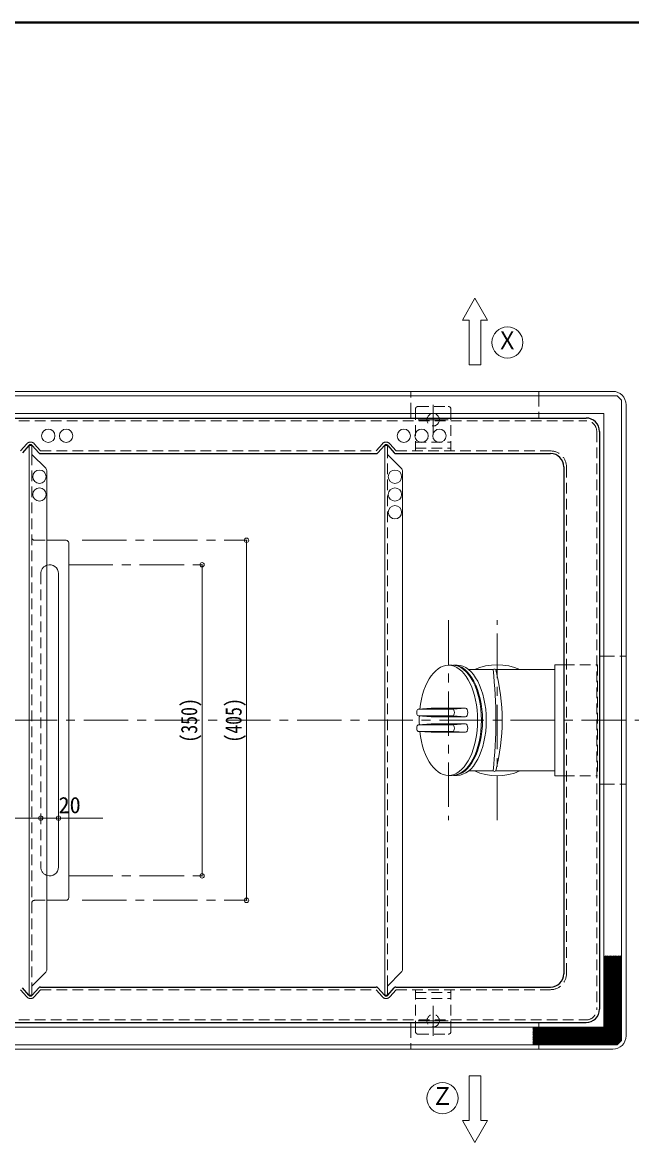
# Model space of a CAD drawing. Units: millimetres at full size, sheet at 1:10; details may follow other scales. Extents: x -2115 to 1935, y -1423 to 1387.
# Drawn here: x -194 to 491, y 127 to 1387 of the extents above; entities that cross this region are included whole.
import ezdxf
from ezdxf.enums import TextEntityAlignment as Align

# ---------------------------------------------------------------- set-up
doc = ezdxf.new("R2010")
doc.units = ezdxf.units.MM
doc.header["$LTSCALE"] = 10
doc.header["$PDMODE"] = 32
doc.header["$PDSIZE"] = 5
doc.linetypes.add('CHAIN1', pattern=[8, 5, -1, 1, -1])
doc.linetypes.add('DASHED1', pattern=[1.8, 1.2, -0.6])
doc.layers.add('0-0____1', color=4, linetype='Continuous', lineweight=9)
doc.styles.add('ＭＳ ゴシック', font='')
doc.styles.get('ＭＳ ゴシック').set_extended_font_data('MS Gothic')

msp = doc.modelspace()

# ---------------------------------------------------------------- linework, layer by layer
at = {"layer": '0-0____1', "color": 1, "lineweight": 40}
msp.add_line((1934.94, 1386.76), (-2115.06, 1386.76), dxfattribs=at)
at = {"layer": '0-0____1'}
for p, q in [((314.94, 1076.76), (300.94, 1051.76)), ((314.94, 1076.76), (328.94, 1051.76)), ((300.94, 1051.76), (308.44, 1051.76)), ((308.44, 1001.76), (308.44, 1051.76)), ((321.44, 1051.76), (328.94, 1051.76)), ((-145.06, 804.26), (-166.56, 804.26)), ((-142.06, 402.26), (-142.06, 801.26)), ((57.94, 804.26), (57.94, 399.26)), ((7.94, 776.76), (7.94, 426.76)), ((-153.56, 766.76), (-153.56, 436.76)), ((-223.56, 491.76), (-103.56, 491.76)), ((-145.06, 399.26), (-166.56, 399.26)), ((459.94, 317.57), (479.13, 336.76)), ((459.94, 318.98), (477.72, 336.76)), ((459.94, 320.4), (476.3, 336.76)), ((459.94, 321.81), (474.89, 336.76)), ((459.94, 323.22), (473.48, 336.76)), ((459.94, 324.64), (472.06, 336.76)), ((459.94, 326.05), (470.65, 336.76)), ((459.94, 327.47), (469.23, 336.76)), ((459.94, 328.88), (467.82, 336.76)), ((459.94, 330.29), (466.4, 336.76)), ((459.94, 331.71), (464.99, 336.76)), ((459.94, 333.12), (463.58, 336.76)), ((459.94, 334.54), (462.16, 336.76)), ((459.94, 335.95), (460.75, 336.76)), ((459.94, 316.15), (479.94, 336.15)), ((459.94, 314.74), (479.94, 334.74)), ((459.94, 313.32), (479.94, 333.32)), ((459.94, 311.91), (479.94, 331.91)), ((459.94, 310.5), (479.94, 330.5)), ((459.94, 309.08), (479.94, 329.08)), ((459.94, 307.67), (479.94, 327.67)), ((459.94, 306.25), (479.94, 326.25)), ((459.94, 304.84), (479.94, 324.84)), ((459.94, 303.42), (479.94, 323.42)), ((459.94, 302.01), (479.94, 322.01)), ((459.94, 300.6), (479.94, 320.6)), ((459.94, 299.18), (479.94, 319.18)), ((459.94, 297.77), (479.94, 317.77)), ((459.94, 296.35), (479.94, 316.35)), ((459.94, 294.94), (479.94, 314.94)), ((459.94, 293.53), (479.94, 313.53)), ((459.94, 292.11), (479.94, 312.11)), ((459.94, 290.7), (479.94, 310.7)), ((459.94, 289.28), (479.94, 309.28)), ((459.94, 287.87), (479.94, 307.87)), ((459.94, 286.45), (479.94, 306.45)), ((459.94, 285.04), (479.94, 305.04)), ((459.94, 283.63), (479.94, 303.63)), ((459.94, 282.21), (479.94, 302.21)), ((459.94, 280.8), (479.94, 300.8)), ((459.94, 279.38), (479.94, 299.38)), ((459.94, 277.97), (479.94, 297.97)), ((459.94, 276.55), (479.94, 296.55)), ((459.94, 275.14), (479.94, 295.14)), ((459.94, 273.73), (479.94, 293.73)), ((459.94, 272.31), (479.94, 292.31)), ((459.94, 270.9), (479.94, 290.9)), ((459.94, 269.48), (479.94, 289.48)), ((459.94, 268.07), (479.94, 288.07)), ((459.94, 266.66), (479.94, 286.66)), ((459.94, 265.24), (479.94, 285.24)), ((459.94, 263.83), (479.94, 283.83)), ((459.94, 262.41), (479.94, 282.41)), ((459.94, 261), (479.94, 281)), ((459.94, 259.58), (479.94, 279.58)), ((459.94, 258.17), (479.94, 278.17)), ((439.94, 236.76), (479.94, 276.76)), ((441.36, 236.76), (479.94, 275.34)), ((442.77, 236.76), (479.94, 273.93)), ((444.19, 236.76), (479.94, 272.51)), ((445.6, 236.76), (479.94, 271.1)), ((447.01, 236.76), (479.94, 269.68)), ((448.43, 236.76), (479.94, 268.27)), ((449.84, 236.76), (479.94, 266.86)), ((451.26, 236.76), (479.94, 265.44)), ((379.94, 237.57), (399.13, 256.76)), ((379.94, 238.98), (397.72, 256.76)), ((379.94, 240.4), (396.3, 256.76)), ((379.94, 241.81), (394.89, 256.76)), ((379.94, 243.22), (393.48, 256.76)), ((379.94, 244.64), (392.06, 256.76)), ((379.94, 246.05), (390.65, 256.76)), ((379.94, 247.47), (389.23, 256.76)), ((379.94, 248.88), (387.82, 256.76)), ((379.94, 250.29), (386.4, 256.76)), ((379.94, 251.71), (384.99, 256.76)), ((379.94, 253.12), (383.58, 256.76)), ((379.94, 254.54), (382.16, 256.76)), ((379.94, 255.95), (380.75, 256.76)), ((380.55, 236.76), (400.55, 256.76)), ((381.96, 236.76), (401.96, 256.76)), ((383.37, 236.76), (403.37, 256.76)), ((384.79, 236.76), (404.79, 256.76)), ((386.2, 236.76), (406.2, 256.76)), ((387.62, 236.76), (407.62, 256.76)), ((389.03, 236.76), (409.03, 256.76)), ((390.45, 236.76), (410.45, 256.76)), ((391.86, 236.76), (411.86, 256.76)), ((393.27, 236.76), (413.27, 256.76)), ((394.69, 236.76), (414.69, 256.76)), ((396.1, 236.76), (416.1, 256.76)), ((397.52, 236.76), (417.52, 256.76)), ((398.93, 236.76), (418.93, 256.76)), ((400.35, 236.76), (420.35, 256.76)), ((401.76, 236.76), (421.76, 256.76)), ((403.17, 236.76), (423.17, 256.76)), ((404.59, 236.76), (424.59, 256.76)), ((406, 236.76), (426, 256.76)), ((407.42, 236.76), (427.42, 256.76)), ((408.83, 236.76), (428.83, 256.76)), ((410.24, 236.76), (430.24, 256.76)), ((411.66, 236.76), (431.66, 256.76)), ((413.07, 236.76), (433.07, 256.76)), ((414.49, 236.76), (434.49, 256.76)), ((415.9, 236.76), (435.9, 256.76)), ((417.32, 236.76), (437.32, 256.76)), ((418.73, 236.76), (438.73, 256.76)), ((420.14, 236.76), (440.14, 256.76)), ((421.56, 236.76), (441.56, 256.76)), ((422.97, 236.76), (442.97, 256.76)), ((424.39, 236.76), (444.39, 256.76)), ((425.8, 236.76), (445.8, 256.76)), ((427.22, 236.76), (447.22, 256.76)), ((428.63, 236.76), (448.63, 256.76)), ((430.04, 236.76), (450.04, 256.76)), ((431.46, 236.76), (451.46, 256.76)), ((432.87, 236.76), (452.87, 256.76)), ((434.29, 236.76), (454.29, 256.76)), ((435.7, 236.76), (455.7, 256.76)), ((437.11, 236.76), (457.11, 256.76)), ((438.53, 236.76), (458.53, 256.76)), ((452.67, 236.76), (479.94, 264.03)), ((454.09, 236.76), (479.94, 262.61)), ((455.5, 236.76), (479.94, 261.2)), ((456.91, 236.76), (479.94, 259.79)), ((458.33, 236.76), (479.94, 258.37)), ((459.74, 236.76), (479.94, 256.96)), ((461.16, 236.76), (479.94, 255.54)), ((462.57, 236.76), (479.94, 254.13)), ((463.99, 236.76), (479.94, 252.71)), ((465.4, 236.76), (479.94, 251.3)), ((466.81, 236.76), (479.94, 249.89)), ((468.23, 236.76), (479.94, 248.47)), ((469.64, 236.76), (479.94, 247.06)), ((471.06, 236.76), (479.94, 245.64)), ((472.47, 236.76), (479.94, 244.23)), ((473.88, 236.76), (479.94, 242.81)), ((321.44, 201.76), (321.44, 151.76)), ((308.44, 151.76), (300.94, 151.76)), ((314.94, 126.76), (300.94, 151.76)), ((314.94, 126.76), (328.94, 151.76)), ((328.94, 151.76), (321.44, 151.76))]:
    msp.add_line(p, q, dxfattribs=at)
at = {"layer": '0-0____1', "color": 7, "lineweight": 18}
for p, q in [((-840.06, 971.76), (469.94, 971.76)), ((242.94, 966.76), (242.94, 971.76)), ((386.94, 966.76), (386.94, 971.76)), ((474.94, 966.76), (479.94, 961.76)), ((479.94, 961.76), (479.94, 241.76)), ((-830.06, 946.76), (459.94, 946.76)), ((242.94, 941.76), (242.94, 946.76)), ((386.94, 941.76), (386.94, 946.76)), ((459.94, 946.76), (459.94, 256.76)), ((484.94, 956.76), (484.94, 246.76)), ((-186.56, 910.76), (-183.56, 910.76)), ((-186.56, 292.76), (-186.56, 910.76)), ((-183.56, 900.76), (-183.56, 910.76)), ((213.44, 910.76), (216.44, 910.76)), ((213.44, 292.76), (213.44, 910.76)), ((216.44, 900.76), (216.44, 910.76)), ((-168.02, 885.22), (-183.56, 900.76)), ((231.98, 885.22), (216.44, 900.76)), ((-166.56, 321.83), (-166.56, 881.69)), ((233.44, 881.69), (233.44, 321.83)), ((459.94, 673.76), (454.94, 673.76)), ((484.94, 673.76), (479.94, 673.76)), ((285.07, 663.76), (289.36, 663.76)), ((290.63, 663.76), (294.87, 663.76)), ((335.28, 658.76), (307.78, 658.76)), ((404.94, 658.76), (338.37, 658.76)), ((404.94, 664.26), (414.94, 664.26)), ((404.94, 664.26), (404.94, 539.26)), ((265.73, 615.26), (251.21, 614.26)), ((251.21, 614.26), (290.1, 614.26)), ((251.21, 606.76), (290.1, 606.76)), ((265.73, 605.76), (251.21, 606.76)), ((265.73, 615.26), (304.41, 615.26)), ((265.73, 605.76), (304.41, 605.76)), ((290.1, 614.26), (304.41, 615.26)), ((304.41, 605.76), (290.1, 606.76)), ((265.73, 597.76), (251.21, 596.76)), ((251.21, 596.76), (290.1, 596.76)), ((265.73, 597.76), (304.41, 597.76)), ((304.41, 597.76), (290.1, 596.76)), ((251.21, 589.26), (290.1, 589.26)), ((265.73, 588.26), (251.21, 589.26)), ((265.73, 588.26), (304.41, 588.26)), ((290.1, 589.26), (304.41, 588.26)), ((335.28, 544.76), (307.78, 544.76)), ((404.94, 544.76), (338.37, 544.76)), ((285.07, 539.76), (289.36, 539.76)), ((290.63, 539.76), (294.87, 539.76)), ((404.94, 539.26), (414.94, 539.26)), ((459.94, 529.76), (454.94, 529.76)), ((484.94, 529.76), (479.94, 529.76)), ((-168.02, 318.3), (-183.56, 302.76)), ((231.98, 318.3), (216.44, 302.76)), ((-183.56, 302.76), (-183.56, 292.76)), ((216.44, 302.76), (216.44, 292.76)), ((-186.56, 292.76), (-183.56, 292.76)), ((213.44, 292.76), (216.44, 292.76)), ((-830.06, 256.76), (459.94, 256.76)), ((242.94, 256.76), (242.94, 261.76)), ((386.94, 256.76), (386.94, 261.76)), ((474.94, 236.76), (479.94, 241.76)), ((-840.06, 231.76), (469.94, 231.76)), ((242.94, 231.76), (242.94, 236.76)), ((386.94, 231.76), (386.94, 236.76))]:
    msp.add_line(p, q, dxfattribs=at)
at = {"layer": '0-0____1', "linetype": 'DASHED1'}
for p, q in [((242.94, 946.76), (242.94, 966.76)), ((386.94, 966.76), (386.94, 946.76)), ((247.94, 951.76), (247.94, 904.76)), ((250.94, 954.76), (284.94, 954.76)), ((287.94, 951.76), (287.94, 904.76)), ((247.94, 914.76), (287.94, 914.76)), ((247.94, 907.96), (287.94, 907.96)), ((-183.56, 900.76), (-183.56, 302.76)), ((216.44, 302.76), (216.44, 900.76)), ((-180.56, 804.26), (-166.56, 804.26)), ((-173.56, 766.76), (-173.56, 436.76)), ((459.94, 673.76), (479.94, 673.76)), ((414.94, 539.26), (452.94, 539.26)), ((459.94, 529.76), (479.94, 529.76)), ((-180.56, 399.26), (-166.56, 399.26)), ((247.94, 251.76), (247.94, 298.76)), ((247.94, 295.56), (287.94, 295.56)), ((287.94, 251.76), (287.94, 298.76)), ((247.94, 288.76), (287.94, 288.76)), ((242.94, 256.76), (242.94, 236.76)), ((386.94, 256.76), (386.94, 236.76)), ((250.94, 248.76), (284.94, 248.76))]:
    msp.add_line(p, q, dxfattribs=at)
at = {"layer": '0-0____1', "linetype": 'CHAIN1'}
for p, q in [((267.94, 956.76), (267.94, 922.76)), ((284.94, 939.76), (250.94, 939.76)), ((-127.06, 804.26), (57.94, 804.26)), ((-142.38, 776.76), (7.94, 776.76)), ((285.07, 714.26), (285.07, 489.26)), ((339.94, 489.26), (339.94, 714.26)), ((-1005.06, 601.76), (634.94, 601.76)), ((-142.38, 426.76), (7.94, 426.76)), ((-127.06, 399.26), (57.94, 399.26)), ((267.94, 246.76), (267.94, 280.76)), ((284.94, 263.76), (250.94, 263.76))]:
    msp.add_line(p, q, dxfattribs=at)
at = {"layer": '0-0____1', "color": 5, "lineweight": 25}
for p, q in [((-810.06, 941.76), (439.94, 941.76)), ((454.94, 926.76), (454.94, 276.76)), ((-186.94, 910.91), (-194.22, 902.61)), ((-183.18, 910.91), (-175.9, 902.61)), ((213.06, 910.91), (205.78, 902.61)), ((216.82, 910.91), (224.1, 902.61)), ((-174.02, 901.76), (203.9, 901.76)), ((225.98, 901.76), (399.94, 901.76)), ((414.94, 886.76), (414.94, 316.76)), ((-186.94, 292.61), (-194.22, 300.91)), ((-183.18, 292.61), (-175.9, 300.91)), ((-174.02, 301.76), (203.9, 301.76)), ((213.06, 292.61), (205.78, 300.91)), ((216.82, 292.61), (224.1, 300.91)), ((225.98, 301.76), (399.94, 301.76)), ((-810.06, 261.76), (439.94, 261.76))]:
    msp.add_line(p, q, dxfattribs=at)
at = {"layer": '0-0____1', "color": 7, "linetype": 'DASHED1', "lineweight": 18}
for p, q in [((-810.06, 938.76), (439.94, 938.76)), ((451.94, 926.76), (451.94, 276.76)), ((-189.2, 912.89), (-196.32, 904.76)), ((-180.93, 912.89), (-173.8, 904.76)), ((210.8, 912.89), (203.68, 904.76)), ((219.07, 912.89), (226.2, 904.76)), ((-173.8, 904.76), (203.68, 904.76)), ((226.2, 904.76), (399.94, 904.76)), ((417.94, 886.76), (417.94, 316.76)), ((-189.2, 290.63), (-196.32, 298.76)), ((210.8, 290.63), (203.68, 298.76)), ((219.07, 290.63), (226.2, 298.76)), ((226.2, 298.76), (399.94, 298.76)), ((-810.06, 264.76), (439.94, 264.76))]:
    msp.add_line(p, q, dxfattribs=at)
at = {"layer": '0-0____1'}
for points in [[(308.44, 1001.76), (321.44, 1001.76), (321.44, 1051.76)], [(321.44, 201.76), (308.44, 201.76), (308.44, 151.76)]]:
    msp.add_lwpolyline(points, dxfattribs=at)
at = {"layer": '0-0____1', "color": 7, "lineweight": 18}
for points in [[(474.94, 966.76), (-845.06, 966.76), (-850.06, 961.76)], [(474.94, 236.76), (-845.06, 236.76), (-850.06, 241.76), (-850.06, 486.76)]]:
    msp.add_lwpolyline(points, dxfattribs=at)
at = {"layer": '0-0____1', "linetype": 'DASHED1'}
msp.add_lwpolyline([(414.94, 664.26), (452.94, 664.26), (452.94, 539.26)], dxfattribs=at)
at = {"layer": '0-0____1', "color": 7, "linetype": 'DASHED1', "lineweight": 18}
msp.add_lwpolyline([(-180.93, 290.63), (-173.8, 298.76), (203.68, 298.76)], dxfattribs=at)
at = {"layer": '0-0____1', "color": 7, "lineweight": 18}
for centre in [(351.44, 1026.76), (278.44, 176.76)]:
    msp.add_circle(centre, 17.5, dxfattribs=at)
at = {"layer": '0-0____1', "linetype": 'DASHED1'}
for centre in [(267.94, 939.76), (267.94, 263.76)]:
    msp.add_circle(centre, 7, dxfattribs=at)
at = {"layer": '0-0____1'}
for centre in [(-165.06, 921.76), (-145.06, 921.76), (234.94, 921.76), (254.94, 921.76), (274.94, 921.76), (-175.06, 875.76), (224.94, 875.76), (-175.06, 855.76), (224.94, 855.76), (224.94, 835.76)]:
    msp.add_circle(centre, 7.5, dxfattribs=at)
at = {"layer": '0-0____1', "color": 7, "lineweight": 18}
for centre, radius, start, end in [((469.94, 956.76), 15, 0, 90), ((-171.56, 881.69), 5, 0, 45), ((228.44, 881.69), 5, 0, 45), ((336.83, 656.65), 2.62, 53.82892, 126.17108), ((-165.88, 601.76), 504.4, 353.51136, 6.48864), ((114.46, 601.76), 231.05, 345.71769, 14.28231), ((336.83, 546.87), 2.62, 233.82892, 306.17108), ((-171.56, 321.83), 5, 315, 0), ((228.44, 321.83), 5, 315, 0), ((469.94, 246.76), 15, 270, 0)]:
    msp.add_arc(centre, radius, start, end, dxfattribs=at)
at = {"layer": '0-0____1', "linetype": 'DASHED1'}
for centre, radius, start, end in [((250.94, 951.76), 3, 90, 180), ((284.94, 951.76), 3, 0, 90), ((-180.56, 807.26), 3, 180, 270), ((-163.56, 766.76), 10, 107.4576, 180), ((-163.56, 436.76), 10, 180, 252.5424), ((-180.56, 396.26), 3, 90, 180), ((250.94, 251.76), 3, 180, 270), ((284.94, 251.76), 3, 270, 0)]:
    msp.add_arc(centre, radius, start, end, dxfattribs=at)
at = {"layer": '0-0____1', "color": 5, "lineweight": 25}
for centre, radius, start, end in [((439.94, 926.76), 15, 0, 90), ((-185.06, 909.26), 2.5, 41.25117, 138.74883), ((214.94, 909.26), 2.5, 41.25117, 138.74883), ((-174.02, 904.26), 2.5, 221.25117, 270), ((203.9, 904.26), 2.5, 270, 318.74883), ((225.98, 904.26), 2.5, 221.25117, 270), ((399.94, 886.76), 15, 0, 90), ((399.94, 316.76), 15, 270, 0), ((-185.06, 294.26), 2.5, 221.25117, 318.74883), ((-174.02, 299.26), 2.5, 90, 138.74883), ((203.9, 299.26), 2.5, 41.25117, 90), ((214.94, 294.26), 2.5, 221.25117, 318.74883), ((225.98, 299.26), 2.5, 90, 138.74883), ((439.94, 276.76), 15, 270, 0)]:
    msp.add_arc(centre, radius, start, end, dxfattribs=at)
at = {"layer": '0-0____1', "color": 7, "linetype": 'DASHED1', "lineweight": 18}
for centre, radius, start, end in [((439.94, 926.76), 12, 0, 90), ((-185.06, 909.26), 5.5, 41.25117, 138.74883), ((214.94, 909.26), 5.5, 41.25117, 138.74883), ((399.94, 886.76), 18, 0, 90), ((399.94, 316.76), 18, 270, 0), ((-185.06, 294.26), 5.5, 221.25117, 318.74883), ((214.94, 294.26), 5.5, 221.25117, 318.74883), ((439.94, 276.76), 12, 270, 0)]:
    msp.add_arc(centre, radius, start, end, dxfattribs=at)
at = {"layer": '0-0____1'}
for centre, radius, start, end in [((-145.06, 801.26), 3, 0, 90), ((-163.56, 766.76), 10, 0, 107.4576), ((339.94, 601.76), 62.5, 65.78322, 114.21678), ((339.94, 601.76), 62.5, 245.78322, 294.21678), ((-163.56, 436.76), 10, 252.5424, 0), ((-145.06, 402.26), 3, 270, 0)]:
    msp.add_arc(centre, radius, start, end, dxfattribs=at)
at = {"layer": '0-0____1', "color": 7, "lineweight": 18}
for centre, major_axis, ratio, start_param, end_param in [((285.07, 601.76), (0, 62), 0.529101, 1.7757825, 7.6489955), ((289.36, 601.76), (0, 62), 0.529101, 3.1415927, 6.2831853), ((290.63, 601.76), (0, 62), 0.529101, 3.1415927, 6.2831853), ((294.87, 601.76), (0, 62), 0.529101, 3.1415927, 6.2831853), ((251.21, 610.51), (0, 3.75), 0.465116, 0, 3.1415927), ((285.07, 601.76), (0, 62), 0.529101, 1.4913605, 1.6502322), ((290.1, 610.51), (0, 3.75), 0.465116, 3.1415927, 6.2831853), ((304.41, 610.51), (0, 4.75), 0.5, 3.1415927, 6.2831853), ((251.21, 593.01), (0, -3.75), 0.465116, 3.1415927, 6.2831853), ((290.1, 593.01), (0, 3.75), 0.465116, 3.1415927, 6.2831853), ((304.41, 593.01), (0, 4.75), 0.5, 3.1415927, 6.2831853)]:
    msp.add_ellipse(centre, major_axis=major_axis, ratio=ratio, start_param=start_param, end_param=end_param, dxfattribs=at)
at = {"layer": '0-0____1', "color": 1}
for p in [(57.94, 804.26), (7.94, 776.76), (-173.56, 491.76), (-153.56, 491.76), (7.94, 426.76), (57.94, 399.26)]:
    msp.add_point(p, dxfattribs=at)

# ---------------------------------------------------------------- texts
at = {"layer": '0-0____1', "color": 7, "style": 'ＭＳ ゴシック', "width": 0.9}
for s, p in [('Ｘ', (338.94, 1013.01)), ('Ｚ', (265.94, 163.01))]:
    msp.add_text(s, height=20.16, dxfattribs=at).set_placement(p, align=Align.BOTTOM_LEFT)
at = {"layer": '0-0____1', "color": 7, "style": 'ＭＳ ゴシック', "width": 0.8}
for s, p in [('(350)', (7.94, 576.76)), ('(405)', (57.94, 576.76))]:
    msp.add_text(s, height=18.33, rotation=90, dxfattribs=at).set_placement(p, align=Align.BOTTOM_LEFT)
at = {"layer": '0-0____1', "color": 7, "style": 'ＭＳ ゴシック'}
msp.add_text('20', height=18.33, dxfattribs=at).set_placement((-153.56, 491.76), align=Align.BOTTOM_LEFT)

doc.saveas('drawing.dxf')
